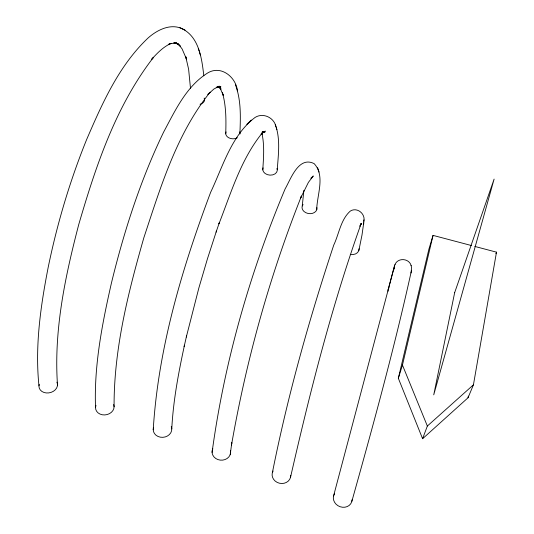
<?xml version="1.0" encoding="UTF-8"?>
<svg xmlns="http://www.w3.org/2000/svg" width="534" height="534" viewBox="0 0 534 534"><rect width="100%" height="100%" fill="white"/><g stroke="black" fill="none" stroke-linecap="round" stroke-linejoin="round"><path stroke-width="0.8" d="M363.848 221.283C365.69 213.834 357.072 206.785 350.317 211.063C340.672 219.547 339.057 233.945 333.757 245.066C309.039 319.572 287.806 395.407 272.44 472.423M225.735 133.8C226.129 120.003 226.262 105.872 222.344 92.502L223.212 95.252L220.589 89.138L218.993 86.808L221.063 89.118L219.314 87.349M153.225 429.763C158.258 348.068 182.007 268.509 210.67 192.247C222.898 166.448 231.402 135.369 255.125 117.413C263.155 112.347 274.122 117.613 275.971 126.692M239.906 133.513C240.5 118.381 241.181 102.742 236.569 88.117M171.781 428.942C173.203 400.687 178.523 372.812 184.47 345.211L184.163 346.533L186.56 335.939M262.775 169.859C263.562 157.857 264.584 145.582 262.007 133.72M303.886 190.338L302.264 205.944M358.875 250.413L361.999 234.993L363.721 222.878M363.627 224.26L363.948 219.854M277.286 169.492C278.267 154.62 280.67 138.887 275.257 124.549M212.078 452.418C224.373 362.025 249.839 272.947 285.123 188.903C290.756 179.164 298.539 155.781 314.132 163.618C325.546 175.726 316.856 195.344 316.722 209.775M411.267 271.419L411.52 267.3L411.067 265.425M230.234 454.554L231.796 442.726L231.409 445.59C246.221 360.403 269.523 276.432 301.443 196.065L300.322 198.628L308.412 182.368L313.304 175.973L311.302 177.802M351.866 501.286C373.173 425.231 394.112 348.976 411.18 271.853M388.205 289.455L394.519 265.865L394.292 269.083M411.006 272.981L411.447 270.291M471.602 245.58L433.047 235.387L428.895 249.211L398.337 378.272L422.594 438.714L468.044 397.757L473.438 384.814L496.493 252.161L474.813 246.428M468.044 397.757L468.331 396.121M290.429 477.683C310.02 391.929 331.607 306.216 361.224 223.346L359.863 226.216L361.498 223.486L360.343 224.754M333.583 495.926L394.519 265.865M186.299 337.067L198.855 287.98L207.472 258.716L216.444 231.062M398.337 378.272L402.449 365.069L433.047 235.387M395.013 264.537C397.817 257.415 409.211 258.222 411.133 265.598M216.076 232.143L219.367 222.598L218.947 223.853C231.189 192.494 241.088 158.611 262.841 132.272L261.647 133.413M394.479 265.999L395.06 264.39M422.594 438.714L427.354 426.032L473.438 384.814M495.919 253.677L496.493 252.161M246.815 124.355L248.891 122.366M249.191 122.072L251.28 120.077M261.033 134.027L265.445 131.104L262.321 132.198L265.091 131.965L262.241 131.785M310.801 178.263L311.769 177.622M182.448 28.869C170.646 23.075 157.13 29.964 148.165 37.921C118.888 65.535 102.188 103.449 86.528 139.801C69.854 181.033 57.125 223.833 48.18 267.394C40.604 306.269 34.857 346.132 38.969 385.775M182.568 28.943C199.282 37.54 201.872 59.027 203.814 75.801M179.911 27.695L185.064 30.104M218.626 86.702L219.961 87.336L217.959 86.702L220.929 86.875L216.25 87.276L219.3 86.168L213.92 89.018L207.853 94.445L210.102 92.202C176.36 134.214 160.554 187.367 143.84 237.763C128.12 292.739 113.822 349.256 114.082 406.801M237.45 90.867C235.968 77.036 220.996 64.888 207.726 72.951C186.313 86.281 175.145 110.625 163.631 132.092C140.422 180.172 124.022 231.295 111.419 283.093C102.181 323.871 93.944 365.536 95.533 407.549M402.449 365.069L427.354 426.032M261.753 133.006L262.267 134.301M319.058 172.048L317.603 167.663M276.218 127.519L276.912 129.608M235.414 84.546L236.315 87.369M198.268 48.367L199.102 51.03M199.516 52.319L200.323 54.915M190.478 88.183L188.615 69.186L185.658 56.404L186.453 59L182.114 48.948L178.356 43.982L180.385 46.258L176.053 43.027L178.67 44.255L173.764 42.84L176.687 42.994L171.2 43.481L168.297 44.455L171.26 43.327C163.297 46.725 157.223 53.18 151.502 59.461L153.545 57.285C115.778 106.052 95.9 165.86 78.778 224.4C65.101 276.692 53.647 330.76 57.512 385.101M204.168 98.076A6.935 4.839 1.9 0 1 200.063 104.23M56.924 382.157A9.365 7.416 -12.3 0 1 48.734 392.911A9.365 7.416 -12.3 0 1 39.249 384.32M237.323 137.779A7.109 5.126 3.5 0 1 228.819 137.799A7.109 5.126 3.5 0 1 226.062 131.905M239.426 131.985A7.109 5.126 3.5 0 1 239.926 134.021M113.682 404.512A9.318 7.676 -9.5 0 1 104.744 414.938A9.318 7.676 -9.5 0 1 95.966 405.353M276.999 168.404A7.302 5.427 5.6 0 1 270.064 175.139A7.302 5.427 5.6 0 1 263.048 167.843M171.274 426.586A9.292 7.93 -5.1 0 1 162.803 437.333A9.292 7.93 -5.1 0 1 153.558 427.5M316.909 207.626A7.516 5.754 8.3 0 1 307.918 213.44A7.516 5.754 8.3 0 1 303.078 204.515M230.528 450.709A9.298 8.17 2.1 0 1 220.262 460.128A9.298 8.17 2.1 0 1 212.832 448.707M359.068 248.731A7.756 6.094 11.8 0 1 350.277 254.431M290.75 475.38A9.378 8.357 12.3 0 1 279.362 483.203A9.378 8.357 12.3 0 1 273.054 471.021M388.051 291.25A8.043 6.441 16.4 0 1 388.952 287.826M352.086 499.744A9.545 8.464 23.6 0 1 340.165 506.746A9.545 8.464 23.6 0 1 334.524 493.776M454.661 292.639L433.735 394.846L494.11 179.104L454.661 292.639"/></g></svg>
